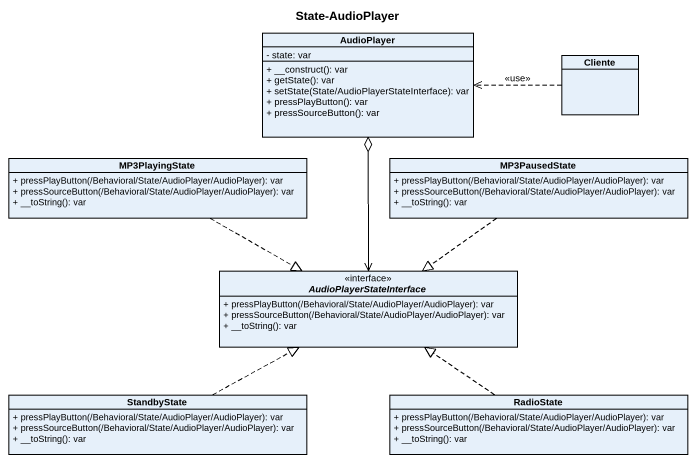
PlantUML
@startuml
title State-AudioPlayer
hide circle
hide empty members
skinparam classAttributeIconSize 0
class AudioPlayer {
  - state: var
  + __construct(): var
  + getState(): var
  + setState(State/AudioPlayerStateInterface): var
  + pressPlayButton(): var
  + pressSourceButton(): var
}
class Cliente
class MP3PlayingState {
  + pressPlayButton(/Behavioral/State/AudioPlayer/AudioPlayer): var
  + pressSourceButton(/Behavioral/State/AudioPlayer/AudioPlayer): var
  + __toString(): var
}
class MP3PausedState {
  + pressPlayButton(/Behavioral/State/AudioPlayer/AudioPlayer): var
  + pressSourceButton(/Behavioral/State/AudioPlayer/AudioPlayer): var
  + __toString(): var
}
interface AudioPlayerStateInterface {
  + pressPlayButton(/Behavioral/State/AudioPlayer/AudioPlayer): var
  + pressSourceButton(/Behavioral/State/AudioPlayer/AudioPlayer): var
  + __toString(): var
}
class StandbyState {
  + pressPlayButton(/Behavioral/State/AudioPlayer/AudioPlayer): var
  + pressSourceButton(/Behavioral/State/AudioPlayer/AudioPlayer): var
  + __toString(): var
}
class RadioState {
  + pressPlayButton(/Behavioral/State/AudioPlayer/AudioPlayer): var
  + pressSourceButton(/Behavioral/State/AudioPlayer/AudioPlayer): var
  + __toString(): var
}
Cliente .left.> AudioPlayer : <<use>>
MP3PlayingState .right.|> AudioPlayerStateInterface
MP3PausedState ..|> AudioPlayerStateInterface
AudioPlayerStateInterface <-up-o AudioPlayer
StandbyState .right.|> AudioPlayerStateInterface
RadioState .up.|> AudioPlayerStateInterface
@enduml
